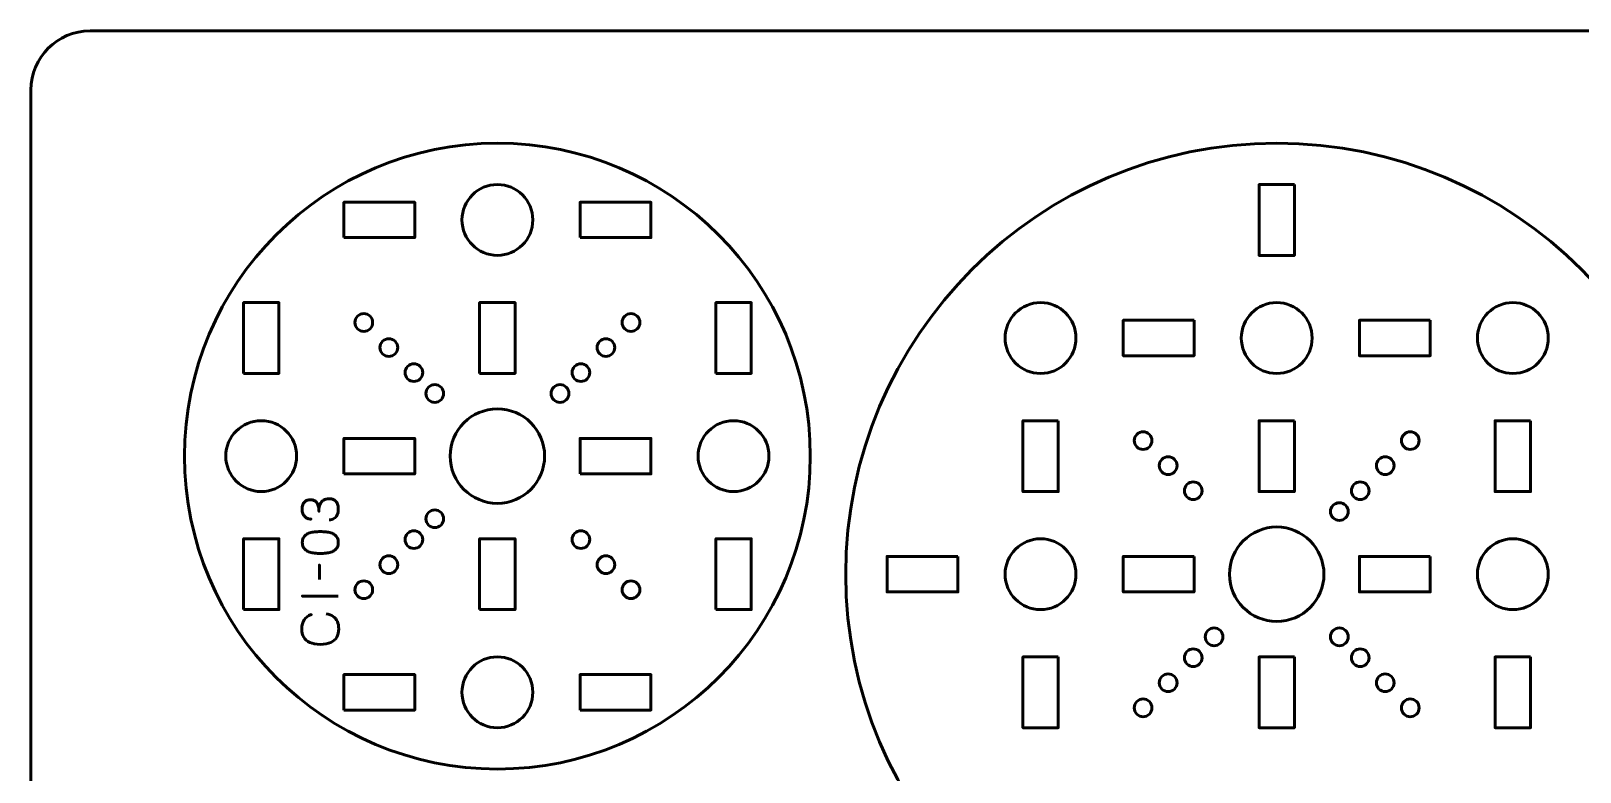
# Model space of a CAD drawing. Header units: centimetres. Extents: x -21 to 0, y -29.7 to 0.
# Drawn here: x -21 to -7.88, y -6.27 to 0 of the extents above; entities that cross this region are included whole.
import ezdxf

# ---------------------------------------------------------------- set-up
doc = ezdxf.new("R2010")
doc.units = ezdxf.units.CM
doc.header["$MEASUREMENT"] = 0
doc.layers.add('Layer 1', color=7, linetype='Continuous')

msp = doc.modelspace()

# ---------------------------------------------------------------- linework, layer by layer
at = {"layer": 'Layer 1', "color": 22, "lineweight": 53}
msp.add_open_spline([(-0.50009, -29.7), (-0.50009, -29.7), (-20.50005, -29.7), (-20.50005, -29.7), (-20.50005, -29.7), (-20.77702, -29.7), (-21.00001, -29.47691), (-21.00001, -29.19991), (-21.00001, -29.19991), (-21.00001, -29.19991), (-21.00001, -0.50006), (-21.00001, -0.50006), (-21.00001, -0.50006), (-21.00001, -0.22292), (-20.77702, 0.00004), (-20.50005, 0.00004), (-20.50005, 0.00004), (-20.50005, 0.00004), (-0.50009, 0.00004), (-0.50009, 0.00004), (-0.50009, 0.00004), (-0.22309, 0.00004), (0, -0.22292), (0, -0.50006), (0, -0.50006), (0, -0.50006), (0, -29.19991), (0, -29.19991), (0, -29.19991), (0, -29.47691), (-0.22309, -29.7), (-0.50009, -29.7)], degree=3, knots=[0, 0, 0, 0, 0.125, 0.125, 0.125, 0.125, 0.25, 0.25, 0.25, 0.25, 0.375, 0.375, 0.375, 0.375, 0.5, 0.5, 0.5, 0.5, 0.625, 0.625, 0.625, 0.625, 0.75, 0.75, 0.75, 0.75, 0.875, 0.875, 0.875, 0.875, 1, 1, 1, 1], dxfattribs=at)
at = {"layer": 'Layer 1', "color": 114, "lineweight": 53}
for points in [[(-19.69999, -3.59997), (-19.69999, -2.13668), (-18.5133, -0.94999), (-17.04997, -0.94999), (-17.04997, -0.94999), (-15.58669, -0.94999), (-14.39999, -2.13668), (-14.39999, -3.59997), (-14.39999, -3.59997), (-14.39999, -5.06329), (-15.58669, -6.24999), (-17.04997, -6.24999), (-17.04997, -6.24999), (-18.5133, -6.24999), (-19.69999, -5.06329), (-19.69999, -3.59997)], [(-6.79999, -4.60002), (-6.79999, -6.61549), (-8.43449, -8.24999), (-10.45001, -8.24999), (-10.45001, -8.24999), (-12.46548, -8.24999), (-14.09999, -6.61549), (-14.09999, -4.60002), (-14.09999, -4.60002), (-14.09999, -2.5845), (-12.46548, -0.94999), (-10.45001, -0.94999), (-10.45001, -0.94999), (-8.43449, -0.94999), (-6.79999, -2.5845), (-6.79999, -4.60002)]]:
    msp.add_open_spline(points, degree=3, knots=[0, 0, 0, 0, 0.25, 0.25, 0.25, 0.25, 0.5, 0.5, 0.5, 0.5, 0.75, 0.75, 0.75, 0.75, 1, 1, 1, 1], dxfattribs=at)
at = {"layer": 'Layer 1', "lineweight": 53}
for points in [[(-17.05005, -1.29999), (-16.8844, -1.29999), (-16.75006, -1.43423), (-16.75006, -1.6), (-16.75006, -1.6), (-16.75006, -1.76566), (-16.8844, -1.9), (-17.05005, -1.9), (-17.05005, -1.9), (-17.21568, -1.9), (-17.35006, -1.76566), (-17.35006, -1.6), (-17.35006, -1.6), (-17.35006, -1.43423), (-17.21568, -1.29999), (-17.05005, -1.29999)], [(-10.29985, -1.30004), (-10.29985, -1.30004), (-10.29985, -1.90004), (-10.29985, -1.90004), (-10.29985, -1.90004), (-10.29985, -1.90004), (-10.59985, -1.90004), (-10.59985, -1.90004), (-10.59985, -1.90004), (-10.59985, -1.90004), (-10.59985, -1.30004), (-10.59985, -1.30004), (-10.59985, -1.30004), (-10.59985, -1.30004), (-10.29985, -1.30004), (-10.29985, -1.30004)], [(-18.35008, -1.74993), (-18.35008, -1.74993), (-18.35008, -1.44992), (-18.35008, -1.44992), (-18.35008, -1.44992), (-18.35008, -1.44992), (-17.75007, -1.44992), (-17.75007, -1.44992), (-17.75007, -1.44992), (-17.75007, -1.44992), (-17.75007, -1.74993), (-17.75007, -1.74993), (-17.75007, -1.74993), (-17.75007, -1.74993), (-18.35008, -1.74993), (-18.35008, -1.74993)], [(-16.35001, -1.74993), (-16.35001, -1.74993), (-16.35001, -1.44992), (-16.35001, -1.44992), (-16.35001, -1.44992), (-16.35001, -1.44992), (-15.75001, -1.44992), (-15.75001, -1.44992), (-15.75001, -1.44992), (-15.75001, -1.44992), (-15.75001, -1.74993), (-15.75001, -1.74993), (-15.75001, -1.74993), (-15.75001, -1.74993), (-16.35001, -1.74993), (-16.35001, -1.74993)], [(-19.20006, -2.89991), (-19.20006, -2.89991), (-19.20006, -2.29991), (-19.20006, -2.29991), (-19.20006, -2.29991), (-19.20006, -2.29991), (-18.90006, -2.29991), (-18.90006, -2.29991), (-18.90006, -2.29991), (-18.90006, -2.29991), (-18.90006, -2.89991), (-18.90006, -2.89991), (-18.90006, -2.89991), (-18.90006, -2.89991), (-19.20006, -2.89991), (-19.20006, -2.89991)], [(-17.20013, -2.89991), (-17.20013, -2.89991), (-17.20013, -2.29991), (-17.20013, -2.29991), (-17.20013, -2.29991), (-17.20013, -2.29991), (-16.90013, -2.29991), (-16.90013, -2.29991), (-16.90013, -2.29991), (-16.90013, -2.29991), (-16.90013, -2.89991), (-16.90013, -2.89991), (-16.90013, -2.89991), (-16.90013, -2.89991), (-17.20013, -2.89991), (-17.20013, -2.89991)], [(-15.20003, -2.89991), (-15.20003, -2.89991), (-15.20003, -2.29991), (-15.20003, -2.29991), (-15.20003, -2.29991), (-15.20003, -2.29991), (-14.90002, -2.29991), (-14.90002, -2.29991), (-14.90002, -2.29991), (-14.90002, -2.29991), (-14.90002, -2.89991), (-14.90002, -2.89991), (-14.90002, -2.89991), (-14.90002, -2.89991), (-15.20003, -2.89991), (-15.20003, -2.89991)], [(-12.44988, -2.9001), (-12.61565, -2.9001), (-12.74989, -2.76572), (-12.74989, -2.60009), (-12.74989, -2.60009), (-12.74989, -2.43432), (-12.61565, -2.30009), (-12.44988, -2.30009), (-12.44988, -2.30009), (-12.28422, -2.30009), (-12.14988, -2.43432), (-12.14988, -2.60009), (-12.14988, -2.60009), (-12.14988, -2.76572), (-12.28422, -2.9001), (-12.44988, -2.9001)], [(-10.44993, -2.9001), (-10.61558, -2.9001), (-10.74992, -2.76572), (-10.74992, -2.60009), (-10.74992, -2.60009), (-10.74992, -2.43432), (-10.61558, -2.30009), (-10.44993, -2.30009), (-10.44993, -2.30009), (-10.2843, -2.30009), (-10.14992, -2.43432), (-10.14992, -2.60009), (-10.14992, -2.60009), (-10.14992, -2.76572), (-10.2843, -2.9001), (-10.44993, -2.9001)], [(-8.44999, -2.9001), (-8.61562, -2.9001), (-8.75, -2.76572), (-8.75, -2.60009), (-8.75, -2.60009), (-8.75, -2.43432), (-8.61562, -2.30009), (-8.44999, -2.30009), (-8.44999, -2.30009), (-8.28422, -2.30009), (-8.14999, -2.43432), (-8.14999, -2.60009), (-8.14999, -2.60009), (-8.14999, -2.76572), (-8.28422, -2.9001), (-8.44999, -2.9001)], [(-11.14997, -2.45002), (-11.14997, -2.45002), (-11.14997, -2.75002), (-11.14997, -2.75002), (-11.14997, -2.75002), (-11.14997, -2.75002), (-11.74997, -2.75002), (-11.74997, -2.75002), (-11.74997, -2.75002), (-11.74997, -2.75002), (-11.74997, -2.45002), (-11.74997, -2.45002), (-11.74997, -2.45002), (-11.74997, -2.45002), (-11.14997, -2.45002), (-11.14997, -2.45002)], [(-9.1499, -2.45002), (-9.1499, -2.45002), (-9.1499, -2.75002), (-9.1499, -2.75002), (-9.1499, -2.75002), (-9.1499, -2.75002), (-9.74991, -2.75002), (-9.74991, -2.75002), (-9.74991, -2.75002), (-9.74991, -2.75002), (-9.74991, -2.45002), (-9.74991, -2.45002), (-9.74991, -2.45002), (-9.74991, -2.45002), (-9.1499, -2.45002), (-9.1499, -2.45002)], [(-17.05005, -3.19995), (-16.82917, -3.19995), (-16.65005, -3.37907), (-16.65005, -3.59995), (-16.65005, -3.59995), (-16.65005, -3.82079), (-16.82917, -3.99997), (-17.05005, -3.99997), (-17.05005, -3.99997), (-17.27089, -3.99997), (-17.45007, -3.82079), (-17.45007, -3.59995), (-17.45007, -3.59995), (-17.45007, -3.37907), (-17.27089, -3.19995), (-17.05005, -3.19995)], [(-19.04999, -3.29996), (-18.88436, -3.29996), (-18.74998, -3.4343), (-18.74998, -3.59995), (-18.74998, -3.59995), (-18.74998, -3.76558), (-18.88436, -3.89996), (-19.04999, -3.89996), (-19.04999, -3.89996), (-19.21576, -3.89996), (-19.34999, -3.76558), (-19.34999, -3.59995), (-19.34999, -3.59995), (-19.34999, -3.4343), (-19.21576, -3.29996), (-19.04999, -3.29996)], [(-15.0501, -3.29996), (-14.88433, -3.29996), (-14.75009, -3.4343), (-14.75009, -3.59995), (-14.75009, -3.59995), (-14.75009, -3.76558), (-14.88433, -3.89996), (-15.0501, -3.89996), (-15.0501, -3.89996), (-15.21576, -3.89996), (-15.3501, -3.76558), (-15.3501, -3.59995), (-15.3501, -3.59995), (-15.3501, -3.4343), (-15.21576, -3.29996), (-15.0501, -3.29996)], [(-12.29995, -3.3), (-12.29995, -3.3), (-12.29995, -3.90001), (-12.29995, -3.90001), (-12.29995, -3.90001), (-12.29995, -3.90001), (-12.59996, -3.90001), (-12.59996, -3.90001), (-12.59996, -3.90001), (-12.59996, -3.90001), (-12.59996, -3.3), (-12.59996, -3.3), (-12.59996, -3.3), (-12.59996, -3.3), (-12.29995, -3.3), (-12.29995, -3.3)], [(-10.29985, -3.3), (-10.29985, -3.3), (-10.29985, -3.90001), (-10.29985, -3.90001), (-10.29985, -3.90001), (-10.29985, -3.90001), (-10.59985, -3.90001), (-10.59985, -3.90001), (-10.59985, -3.90001), (-10.59985, -3.90001), (-10.59985, -3.3), (-10.59985, -3.3), (-10.59985, -3.3), (-10.59985, -3.3), (-10.29985, -3.3), (-10.29985, -3.3)], [(-8.29992, -3.3), (-8.29992, -3.3), (-8.29992, -3.90001), (-8.29992, -3.90001), (-8.29992, -3.90001), (-8.29992, -3.90001), (-8.59992, -3.90001), (-8.59992, -3.90001), (-8.59992, -3.90001), (-8.59992, -3.90001), (-8.59992, -3.3), (-8.59992, -3.3), (-8.59992, -3.3), (-8.59992, -3.3), (-8.29992, -3.3), (-8.29992, -3.3)], [(-18.35008, -3.75003), (-18.35008, -3.75003), (-18.35008, -3.45003), (-18.35008, -3.45003), (-18.35008, -3.45003), (-18.35008, -3.45003), (-17.75007, -3.45003), (-17.75007, -3.45003), (-17.75007, -3.45003), (-17.75007, -3.45003), (-17.75007, -3.75003), (-17.75007, -3.75003), (-17.75007, -3.75003), (-17.75007, -3.75003), (-18.35008, -3.75003), (-18.35008, -3.75003)], [(-16.35001, -3.75003), (-16.35001, -3.75003), (-16.35001, -3.45003), (-16.35001, -3.45003), (-16.35001, -3.45003), (-16.35001, -3.45003), (-15.75001, -3.45003), (-15.75001, -3.45003), (-15.75001, -3.45003), (-15.75001, -3.45003), (-15.75001, -3.75003), (-15.75001, -3.75003), (-15.75001, -3.75003), (-15.75001, -3.75003), (-16.35001, -3.75003), (-16.35001, -3.75003)], [(-19.20006, -4.89998), (-19.20006, -4.89998), (-19.20006, -4.29997), (-19.20006, -4.29997), (-19.20006, -4.29997), (-19.20006, -4.29997), (-18.90006, -4.29997), (-18.90006, -4.29997), (-18.90006, -4.29997), (-18.90006, -4.29997), (-18.90006, -4.89998), (-18.90006, -4.89998), (-18.90006, -4.89998), (-18.90006, -4.89998), (-19.20006, -4.89998), (-19.20006, -4.89998)], [(-17.20013, -4.89998), (-17.20013, -4.89998), (-17.20013, -4.29997), (-17.20013, -4.29997), (-17.20013, -4.29997), (-17.20013, -4.29997), (-16.90013, -4.29997), (-16.90013, -4.29997), (-16.90013, -4.29997), (-16.90013, -4.29997), (-16.90013, -4.89998), (-16.90013, -4.89998), (-16.90013, -4.89998), (-16.90013, -4.89998), (-17.20013, -4.89998), (-17.20013, -4.89998)], [(-15.20003, -4.89998), (-15.20003, -4.89998), (-15.20003, -4.29997), (-15.20003, -4.29997), (-15.20003, -4.29997), (-15.20003, -4.29997), (-14.90002, -4.29997), (-14.90002, -4.29997), (-14.90002, -4.29997), (-14.90002, -4.29997), (-14.90002, -4.89998), (-14.90002, -4.89998), (-14.90002, -4.89998), (-14.90002, -4.89998), (-15.20003, -4.89998), (-15.20003, -4.89998)], [(-12.44988, -4.90002), (-12.61565, -4.90002), (-12.74989, -4.76568), (-12.74989, -4.60003), (-12.74989, -4.60003), (-12.74989, -4.4344), (-12.61565, -4.30002), (-12.44988, -4.30002), (-12.44988, -4.30002), (-12.28422, -4.30002), (-12.14988, -4.4344), (-12.14988, -4.60003), (-12.14988, -4.60003), (-12.14988, -4.76568), (-12.28422, -4.90002), (-12.44988, -4.90002)], [(-10.44993, -5.00003), (-10.67081, -5.00003), (-10.84993, -4.82091), (-10.84993, -4.60003), (-10.84993, -4.60003), (-10.84993, -4.37919), (-10.67081, -4.20001), (-10.44993, -4.20001), (-10.44993, -4.20001), (-10.22909, -4.20001), (-10.04991, -4.37919), (-10.04991, -4.60003), (-10.04991, -4.60003), (-10.04991, -4.82091), (-10.22909, -5.00003), (-10.44993, -5.00003)], [(-8.44999, -4.90002), (-8.61562, -4.90002), (-8.75, -4.76568), (-8.75, -4.60003), (-8.75, -4.60003), (-8.75, -4.4344), (-8.61562, -4.30002), (-8.44999, -4.30002), (-8.44999, -4.30002), (-8.28422, -4.30002), (-8.14999, -4.4344), (-8.14999, -4.60003), (-8.14999, -4.60003), (-8.14999, -4.76568), (-8.28422, -4.90002), (-8.44999, -4.90002)], [(-13.14994, -4.44995), (-13.14994, -4.44995), (-13.14994, -4.74995), (-13.14994, -4.74995), (-13.14994, -4.74995), (-13.14994, -4.74995), (-13.74994, -4.74995), (-13.74994, -4.74995), (-13.74994, -4.74995), (-13.74994, -4.74995), (-13.74994, -4.44995), (-13.74994, -4.44995), (-13.74994, -4.44995), (-13.74994, -4.44995), (-13.14994, -4.44995), (-13.14994, -4.44995)], [(-11.14997, -4.44995), (-11.14997, -4.44995), (-11.14997, -4.74995), (-11.14997, -4.74995), (-11.14997, -4.74995), (-11.14997, -4.74995), (-11.74997, -4.74995), (-11.74997, -4.74995), (-11.74997, -4.74995), (-11.74997, -4.74995), (-11.74997, -4.44995), (-11.74997, -4.44995), (-11.74997, -4.44995), (-11.74997, -4.44995), (-11.14997, -4.44995), (-11.14997, -4.44995)], [(-9.1499, -4.44995), (-9.1499, -4.44995), (-9.1499, -4.74995), (-9.1499, -4.74995), (-9.1499, -4.74995), (-9.1499, -4.74995), (-9.74991, -4.74995), (-9.74991, -4.74995), (-9.74991, -4.74995), (-9.74991, -4.74995), (-9.74991, -4.44995), (-9.74991, -4.44995), (-9.74991, -4.44995), (-9.74991, -4.44995), (-9.1499, -4.44995), (-9.1499, -4.44995)], [(-17.05005, -5.29988), (-16.8844, -5.29988), (-16.75006, -5.43426), (-16.75006, -5.59989), (-16.75006, -5.59989), (-16.75006, -5.76566), (-16.8844, -5.89989), (-17.05005, -5.89989), (-17.05005, -5.89989), (-17.21568, -5.89989), (-17.35006, -5.76566), (-17.35006, -5.59989), (-17.35006, -5.59989), (-17.35006, -5.43426), (-17.21568, -5.29988), (-17.05005, -5.29988)], [(-12.29995, -5.30007), (-12.29995, -5.30007), (-12.29995, -5.90007), (-12.29995, -5.90007), (-12.29995, -5.90007), (-12.29995, -5.90007), (-12.59996, -5.90007), (-12.59996, -5.90007), (-12.59996, -5.90007), (-12.59996, -5.90007), (-12.59996, -5.30007), (-12.59996, -5.30007), (-12.59996, -5.30007), (-12.59996, -5.30007), (-12.29995, -5.30007), (-12.29995, -5.30007)], [(-10.29985, -5.30007), (-10.29985, -5.30007), (-10.29985, -5.90007), (-10.29985, -5.90007), (-10.29985, -5.90007), (-10.29985, -5.90007), (-10.59985, -5.90007), (-10.59985, -5.90007), (-10.59985, -5.90007), (-10.59985, -5.90007), (-10.59985, -5.30007), (-10.59985, -5.30007), (-10.59985, -5.30007), (-10.59985, -5.30007), (-10.29985, -5.30007), (-10.29985, -5.30007)], [(-8.29992, -5.30007), (-8.29992, -5.30007), (-8.29992, -5.90007), (-8.29992, -5.90007), (-8.29992, -5.90007), (-8.29992, -5.90007), (-8.59992, -5.90007), (-8.59992, -5.90007), (-8.59992, -5.90007), (-8.59992, -5.90007), (-8.59992, -5.30007), (-8.59992, -5.30007), (-8.59992, -5.30007), (-8.59992, -5.30007), (-8.29992, -5.30007), (-8.29992, -5.30007)], [(-18.35008, -5.74996), (-18.35008, -5.74996), (-18.35008, -5.44996), (-18.35008, -5.44996), (-18.35008, -5.44996), (-18.35008, -5.44996), (-17.75007, -5.44996), (-17.75007, -5.44996), (-17.75007, -5.44996), (-17.75007, -5.44996), (-17.75007, -5.74996), (-17.75007, -5.74996), (-17.75007, -5.74996), (-17.75007, -5.74996), (-18.35008, -5.74996), (-18.35008, -5.74996)], [(-16.35001, -5.74996), (-16.35001, -5.74996), (-16.35001, -5.44996), (-16.35001, -5.44996), (-16.35001, -5.44996), (-16.35001, -5.44996), (-15.75001, -5.44996), (-15.75001, -5.44996), (-15.75001, -5.44996), (-15.75001, -5.44996), (-15.75001, -5.74996), (-15.75001, -5.74996), (-15.75001, -5.74996), (-15.75001, -5.74996), (-16.35001, -5.74996), (-16.35001, -5.74996)]]:
    msp.add_open_spline(points, degree=3, knots=[0, 0, 0, 0, 0.25, 0.25, 0.25, 0.25, 0.5, 0.5, 0.5, 0.5, 0.75, 0.75, 0.75, 0.75, 1, 1, 1, 1], dxfattribs=at)
at = {"layer": 'Layer 1', "color": 250, "lineweight": 53}
for points in [[(-18.12835, -2.41556), (-18.09907, -2.44484), (-18.09907, -2.49234), (-18.12835, -2.52162), (-18.12835, -2.52162), (-18.15763, -2.5509), (-18.20514, -2.5509), (-18.23442, -2.52162), (-18.23442, -2.52162), (-18.2637, -2.49234), (-18.2637, -2.44484), (-18.23442, -2.41556), (-18.23442, -2.41556), (-18.20514, -2.38628), (-18.15763, -2.38628), (-18.12835, -2.41556)], [(-15.86561, -2.52162), (-15.89489, -2.5509), (-15.9424, -2.5509), (-15.97168, -2.52162), (-15.97168, -2.52162), (-16.00096, -2.49234), (-16.00096, -2.44484), (-15.97168, -2.41556), (-15.97168, -2.41556), (-15.9424, -2.38628), (-15.89489, -2.38628), (-15.86561, -2.41556), (-15.86561, -2.41556), (-15.83633, -2.44484), (-15.83633, -2.49234), (-15.86561, -2.52162)], [(-17.91622, -2.62769), (-17.88694, -2.65697), (-17.88694, -2.70447), (-17.91622, -2.73375), (-17.91622, -2.73375), (-17.9455, -2.76303), (-17.99301, -2.76303), (-18.02229, -2.73375), (-18.02229, -2.73375), (-18.05157, -2.70447), (-18.05157, -2.65697), (-18.02229, -2.62769), (-18.02229, -2.62769), (-17.99301, -2.59841), (-17.9455, -2.59841), (-17.91622, -2.62769)], [(-16.07774, -2.73375), (-16.10702, -2.76303), (-16.15453, -2.76303), (-16.18381, -2.73375), (-16.18381, -2.73375), (-16.21309, -2.70447), (-16.21309, -2.65697), (-16.18381, -2.62769), (-16.18381, -2.62769), (-16.15453, -2.59841), (-16.10702, -2.59841), (-16.07774, -2.62769), (-16.07774, -2.62769), (-16.04846, -2.65697), (-16.04846, -2.70447), (-16.07774, -2.73375)], [(-17.70409, -2.83982), (-17.67481, -2.8691), (-17.67481, -2.91661), (-17.70409, -2.94589), (-17.70409, -2.94589), (-17.73337, -2.97517), (-17.78087, -2.97517), (-17.81015, -2.94589), (-17.81015, -2.94589), (-17.83943, -2.91661), (-17.83943, -2.8691), (-17.81015, -2.83982), (-17.81015, -2.83982), (-17.78087, -2.81054), (-17.73337, -2.81054), (-17.70409, -2.83982)], [(-17.70409, -2.83982), (-17.67481, -2.8691), (-17.67481, -2.91661), (-17.70409, -2.94589), (-17.70409, -2.94589), (-17.73337, -2.97517), (-17.78087, -2.97517), (-17.81015, -2.94589), (-17.81015, -2.94589), (-17.83943, -2.91661), (-17.83943, -2.8691), (-17.81015, -2.83982), (-17.81015, -2.83982), (-17.78087, -2.81054), (-17.73337, -2.81054), (-17.70409, -2.83982)], [(-16.28987, -2.94589), (-16.31915, -2.97517), (-16.36666, -2.97517), (-16.39594, -2.94589), (-16.39594, -2.94589), (-16.42522, -2.91661), (-16.42522, -2.8691), (-16.39594, -2.83982), (-16.39594, -2.83982), (-16.36666, -2.81054), (-16.31915, -2.81054), (-16.28987, -2.83982), (-16.28987, -2.83982), (-16.26059, -2.8691), (-16.26059, -2.91661), (-16.28987, -2.94589)], [(-16.28987, -2.94589), (-16.31915, -2.97517), (-16.36666, -2.97517), (-16.39594, -2.94589), (-16.39594, -2.94589), (-16.42522, -2.91661), (-16.42522, -2.8691), (-16.39594, -2.83982), (-16.39594, -2.83982), (-16.36666, -2.81054), (-16.31915, -2.81054), (-16.28987, -2.83982), (-16.28987, -2.83982), (-16.26059, -2.8691), (-16.26059, -2.91661), (-16.28987, -2.94589)], [(-17.52731, -3.0166), (-17.49803, -3.04588), (-17.49803, -3.09338), (-17.52731, -3.12266), (-17.52731, -3.12266), (-17.55659, -3.15194), (-17.6041, -3.15194), (-17.63338, -3.12266), (-17.63338, -3.12266), (-17.66266, -3.09338), (-17.66266, -3.04588), (-17.63338, -3.0166), (-17.63338, -3.0166), (-17.6041, -2.98732), (-17.55659, -2.98732), (-17.52731, -3.0166)], [(-16.46665, -3.12266), (-16.49593, -3.15194), (-16.54344, -3.15194), (-16.57272, -3.12266), (-16.57272, -3.12266), (-16.602, -3.09338), (-16.602, -3.04588), (-16.57272, -3.0166), (-16.57272, -3.0166), (-16.54344, -2.98732), (-16.49593, -2.98732), (-16.46665, -3.0166), (-16.46665, -3.0166), (-16.43737, -3.04588), (-16.43737, -3.09338), (-16.46665, -3.12266)], [(-11.5283, -3.41562), (-11.49902, -3.4449), (-11.49902, -3.4924), (-11.5283, -3.52168), (-11.5283, -3.52168), (-11.55758, -3.55096), (-11.60509, -3.55096), (-11.63437, -3.52168), (-11.63437, -3.52168), (-11.66365, -3.4924), (-11.66365, -3.4449), (-11.63437, -3.41562), (-11.63437, -3.41562), (-11.60509, -3.38634), (-11.55758, -3.38634), (-11.5283, -3.41562)], [(-9.26556, -3.52168), (-9.29484, -3.55096), (-9.34235, -3.55096), (-9.37163, -3.52168), (-9.37163, -3.52168), (-9.40091, -3.4924), (-9.40091, -3.4449), (-9.37163, -3.41562), (-9.37163, -3.41562), (-9.34235, -3.38634), (-9.29484, -3.38634), (-9.26556, -3.41562), (-9.26556, -3.41562), (-9.23628, -3.4449), (-9.23628, -3.4924), (-9.26556, -3.52168)], [(-11.31617, -3.62775), (-11.28689, -3.65703), (-11.28689, -3.70453), (-11.31617, -3.73381), (-11.31617, -3.73381), (-11.34545, -3.76309), (-11.39296, -3.76309), (-11.42224, -3.73381), (-11.42224, -3.73381), (-11.45152, -3.70453), (-11.45152, -3.65703), (-11.42224, -3.62775), (-11.42224, -3.62775), (-11.39296, -3.59847), (-11.34545, -3.59847), (-11.31617, -3.62775)], [(-9.47769, -3.73381), (-9.50697, -3.76309), (-9.55448, -3.76309), (-9.58376, -3.73381), (-9.58376, -3.73381), (-9.61304, -3.70453), (-9.61304, -3.65703), (-9.58376, -3.62775), (-9.58376, -3.62775), (-9.55448, -3.59847), (-9.50697, -3.59847), (-9.47769, -3.62775), (-9.47769, -3.62775), (-9.44841, -3.65703), (-9.44841, -3.70453), (-9.47769, -3.73381)], [(-11.10404, -3.83988), (-11.07476, -3.86916), (-11.07476, -3.91667), (-11.10404, -3.94595), (-11.10404, -3.94595), (-11.13332, -3.97523), (-11.18083, -3.97523), (-11.21011, -3.94595), (-11.21011, -3.94595), (-11.23939, -3.91667), (-11.23939, -3.86916), (-11.21011, -3.83988), (-11.21011, -3.83988), (-11.18083, -3.8106), (-11.13332, -3.8106), (-11.10404, -3.83988)], [(-11.10404, -3.83988), (-11.07476, -3.86916), (-11.07476, -3.91667), (-11.10404, -3.94595), (-11.10404, -3.94595), (-11.13332, -3.97523), (-11.18083, -3.97523), (-11.21011, -3.94595), (-11.21011, -3.94595), (-11.23939, -3.91667), (-11.23939, -3.86916), (-11.21011, -3.83988), (-11.21011, -3.83988), (-11.18083, -3.8106), (-11.13332, -3.8106), (-11.10404, -3.83988)], [(-9.68983, -3.94595), (-9.71911, -3.97523), (-9.76661, -3.97523), (-9.79589, -3.94595), (-9.79589, -3.94595), (-9.82517, -3.91667), (-9.82517, -3.86916), (-9.79589, -3.83988), (-9.79589, -3.83988), (-9.76661, -3.8106), (-9.71911, -3.8106), (-9.68983, -3.83988), (-9.68983, -3.83988), (-9.66055, -3.86916), (-9.66055, -3.91667), (-9.68983, -3.94595)], [(-9.68983, -3.94595), (-9.71911, -3.97523), (-9.76661, -3.97523), (-9.79589, -3.94595), (-9.79589, -3.94595), (-9.82517, -3.91667), (-9.82517, -3.86916), (-9.79589, -3.83988), (-9.79589, -3.83988), (-9.76661, -3.8106), (-9.71911, -3.8106), (-9.68983, -3.83988), (-9.68983, -3.83988), (-9.66055, -3.86916), (-9.66055, -3.91667), (-9.68983, -3.94595)], [(-17.63338, -4.07726), (-17.6041, -4.04798), (-17.55659, -4.04798), (-17.52731, -4.07726), (-17.52731, -4.07726), (-17.49803, -4.10654), (-17.49803, -4.15404), (-17.52731, -4.18332), (-17.52731, -4.18332), (-17.55659, -4.2126), (-17.6041, -4.2126), (-17.63338, -4.18332), (-17.63338, -4.18332), (-17.66266, -4.15404), (-17.66266, -4.10654), (-17.63338, -4.07726)], [(-9.8666, -4.12272), (-9.89588, -4.152), (-9.94339, -4.152), (-9.97267, -4.12272), (-9.97267, -4.12272), (-10.00195, -4.09344), (-10.00195, -4.04594), (-9.97267, -4.01666), (-9.97267, -4.01666), (-9.94339, -3.98738), (-9.89588, -3.98738), (-9.8666, -4.01666), (-9.8666, -4.01666), (-9.83732, -4.04594), (-9.83732, -4.09344), (-9.8666, -4.12272)], [(-17.81015, -4.25403), (-17.78087, -4.22475), (-17.73337, -4.22475), (-17.70409, -4.25403), (-17.70409, -4.25403), (-17.67481, -4.28331), (-17.67481, -4.33082), (-17.70409, -4.3601), (-17.70409, -4.3601), (-17.73337, -4.38938), (-17.78087, -4.38938), (-17.81015, -4.3601), (-17.81015, -4.3601), (-17.83943, -4.33082), (-17.83943, -4.28331), (-17.81015, -4.25403)], [(-17.81015, -4.25403), (-17.78087, -4.22475), (-17.73337, -4.22475), (-17.70409, -4.25403), (-17.70409, -4.25403), (-17.67481, -4.28331), (-17.67481, -4.33082), (-17.70409, -4.3601), (-17.70409, -4.3601), (-17.73337, -4.38938), (-17.78087, -4.38938), (-17.81015, -4.3601), (-17.81015, -4.3601), (-17.83943, -4.33082), (-17.83943, -4.28331), (-17.81015, -4.25403)], [(-16.39594, -4.3601), (-16.42522, -4.33082), (-16.42522, -4.28331), (-16.39594, -4.25403), (-16.39594, -4.25403), (-16.36666, -4.22475), (-16.31915, -4.22475), (-16.28987, -4.25403), (-16.28987, -4.25403), (-16.26059, -4.28331), (-16.26059, -4.33082), (-16.28987, -4.3601), (-16.28987, -4.3601), (-16.31915, -4.38938), (-16.36666, -4.38938), (-16.39594, -4.3601)], [(-16.39594, -4.3601), (-16.42522, -4.33082), (-16.42522, -4.28331), (-16.39594, -4.25403), (-16.39594, -4.25403), (-16.36666, -4.22475), (-16.31915, -4.22475), (-16.28987, -4.25403), (-16.28987, -4.25403), (-16.26059, -4.28331), (-16.26059, -4.33082), (-16.28987, -4.3601), (-16.28987, -4.3601), (-16.31915, -4.38938), (-16.36666, -4.38938), (-16.39594, -4.3601)], [(-18.02229, -4.46617), (-17.99301, -4.43689), (-17.9455, -4.43689), (-17.91622, -4.46617), (-17.91622, -4.46617), (-17.88694, -4.49545), (-17.88694, -4.54295), (-17.91622, -4.57223), (-17.91622, -4.57223), (-17.9455, -4.60151), (-17.99301, -4.60151), (-18.02229, -4.57223), (-18.02229, -4.57223), (-18.05157, -4.54295), (-18.05157, -4.49545), (-18.02229, -4.46617)], [(-16.18381, -4.57223), (-16.21309, -4.54295), (-16.21309, -4.49545), (-16.18381, -4.46617), (-16.18381, -4.46617), (-16.15453, -4.43689), (-16.10702, -4.43689), (-16.07774, -4.46617), (-16.07774, -4.46617), (-16.04846, -4.49545), (-16.04846, -4.54295), (-16.07774, -4.57223), (-16.07774, -4.57223), (-16.10702, -4.60151), (-16.15453, -4.60151), (-16.18381, -4.57223)], [(-18.23442, -4.6783), (-18.20514, -4.64902), (-18.15763, -4.64902), (-18.12835, -4.6783), (-18.12835, -4.6783), (-18.09907, -4.70758), (-18.09907, -4.75508), (-18.12835, -4.78436), (-18.12835, -4.78436), (-18.15763, -4.81364), (-18.20514, -4.81364), (-18.23442, -4.78436), (-18.23442, -4.78436), (-18.2637, -4.75508), (-18.2637, -4.70758), (-18.23442, -4.6783)], [(-15.97168, -4.78436), (-16.00096, -4.75508), (-16.00096, -4.70758), (-15.97168, -4.6783), (-15.97168, -4.6783), (-15.9424, -4.64902), (-15.89489, -4.64902), (-15.86561, -4.6783), (-15.86561, -4.6783), (-15.83633, -4.70758), (-15.83633, -4.75508), (-15.86561, -4.78436), (-15.86561, -4.78436), (-15.89489, -4.81364), (-15.9424, -4.81364), (-15.97168, -4.78436)], [(-11.03333, -5.07732), (-11.00405, -5.04804), (-10.95654, -5.04804), (-10.92726, -5.07732), (-10.92726, -5.07732), (-10.89798, -5.1066), (-10.89798, -5.1541), (-10.92726, -5.18338), (-10.92726, -5.18338), (-10.95654, -5.21266), (-11.00405, -5.21266), (-11.03333, -5.18338), (-11.03333, -5.18338), (-11.06261, -5.1541), (-11.06261, -5.1066), (-11.03333, -5.07732)], [(-9.97267, -5.18338), (-10.00195, -5.1541), (-10.00195, -5.1066), (-9.97267, -5.07732), (-9.97267, -5.07732), (-9.94339, -5.04804), (-9.89588, -5.04804), (-9.8666, -5.07732), (-9.8666, -5.07732), (-9.83732, -5.1066), (-9.83732, -5.1541), (-9.8666, -5.18338), (-9.8666, -5.18338), (-9.89588, -5.21266), (-9.94339, -5.21266), (-9.97267, -5.18338)], [(-11.21011, -5.25409), (-11.18083, -5.22481), (-11.13332, -5.22481), (-11.10404, -5.25409), (-11.10404, -5.25409), (-11.07476, -5.28337), (-11.07476, -5.33088), (-11.10404, -5.36016), (-11.10404, -5.36016), (-11.13332, -5.38944), (-11.18083, -5.38944), (-11.21011, -5.36016), (-11.21011, -5.36016), (-11.23939, -5.33088), (-11.23939, -5.28337), (-11.21011, -5.25409)], [(-11.21011, -5.25409), (-11.18083, -5.22481), (-11.13332, -5.22481), (-11.10404, -5.25409), (-11.10404, -5.25409), (-11.07476, -5.28337), (-11.07476, -5.33088), (-11.10404, -5.36016), (-11.10404, -5.36016), (-11.13332, -5.38944), (-11.18083, -5.38944), (-11.21011, -5.36016), (-11.21011, -5.36016), (-11.23939, -5.33088), (-11.23939, -5.28337), (-11.21011, -5.25409)], [(-9.79589, -5.36016), (-9.82517, -5.33088), (-9.82517, -5.28337), (-9.79589, -5.25409), (-9.79589, -5.25409), (-9.76661, -5.22481), (-9.71911, -5.22481), (-9.68983, -5.25409), (-9.68983, -5.25409), (-9.66055, -5.28337), (-9.66055, -5.33088), (-9.68983, -5.36016), (-9.68983, -5.36016), (-9.71911, -5.38944), (-9.76661, -5.38944), (-9.79589, -5.36016)], [(-9.79589, -5.36016), (-9.82517, -5.33088), (-9.82517, -5.28337), (-9.79589, -5.25409), (-9.79589, -5.25409), (-9.76661, -5.22481), (-9.71911, -5.22481), (-9.68983, -5.25409), (-9.68983, -5.25409), (-9.66055, -5.28337), (-9.66055, -5.33088), (-9.68983, -5.36016), (-9.68983, -5.36016), (-9.71911, -5.38944), (-9.76661, -5.38944), (-9.79589, -5.36016)], [(-11.42224, -5.46623), (-11.39296, -5.43695), (-11.34545, -5.43695), (-11.31617, -5.46623), (-11.31617, -5.46623), (-11.28689, -5.49551), (-11.28689, -5.54301), (-11.31617, -5.57229), (-11.31617, -5.57229), (-11.34545, -5.60157), (-11.39296, -5.60157), (-11.42224, -5.57229), (-11.42224, -5.57229), (-11.45152, -5.54301), (-11.45152, -5.49551), (-11.42224, -5.46623)], [(-9.58376, -5.57229), (-9.61304, -5.54301), (-9.61304, -5.49551), (-9.58376, -5.46623), (-9.58376, -5.46623), (-9.55448, -5.43695), (-9.50697, -5.43695), (-9.47769, -5.46623), (-9.47769, -5.46623), (-9.44841, -5.49551), (-9.44841, -5.54301), (-9.47769, -5.57229), (-9.47769, -5.57229), (-9.50697, -5.60157), (-9.55448, -5.60157), (-9.58376, -5.57229)], [(-11.63437, -5.67836), (-11.60509, -5.64908), (-11.55758, -5.64908), (-11.5283, -5.67836), (-11.5283, -5.67836), (-11.49902, -5.70764), (-11.49902, -5.75514), (-11.5283, -5.78442), (-11.5283, -5.78442), (-11.55758, -5.8137), (-11.60509, -5.8137), (-11.63437, -5.78442), (-11.63437, -5.78442), (-11.66365, -5.75514), (-11.66365, -5.70764), (-11.63437, -5.67836)], [(-9.37163, -5.78442), (-9.40091, -5.75514), (-9.40091, -5.70764), (-9.37163, -5.67836), (-9.37163, -5.67836), (-9.34235, -5.64908), (-9.29484, -5.64908), (-9.26556, -5.67836), (-9.26556, -5.67836), (-9.23628, -5.70764), (-9.23628, -5.75514), (-9.26556, -5.78442), (-9.26556, -5.78442), (-9.29484, -5.8137), (-9.34235, -5.8137), (-9.37163, -5.78442)]]:
    msp.add_open_spline(points, degree=3, knots=[0, 0, 0, 0, 0.25, 0.25, 0.25, 0.25, 0.5, 0.5, 0.5, 0.5, 0.75, 0.75, 0.75, 0.75, 1, 1, 1, 1], dxfattribs=at)
at = {"layer": 'Layer 1', "color": 30, "lineweight": 53}
for points, knots in [([(-18.47383, -4.13898), (-18.45859, -4.13891), (-18.44533, -4.13538), (-18.43383, -4.1284), (-18.43383, -4.1284), (-18.4224, -4.12141), (-18.41344, -4.11146), (-18.40702, -4.09848), (-18.40702, -4.09848), (-18.4006, -4.0855), (-18.39735, -4.06991), (-18.39721, -4.05177), (-18.39721, -4.05177), (-18.39721, -4.03816), (-18.39862, -4.02581), (-18.40158, -4.01459), (-18.40158, -4.01459), (-18.40455, -4.00344), (-18.40913, -3.99385), (-18.41541, -3.98573), (-18.41541, -3.98573), (-18.42169, -3.97762), (-18.42981, -3.97141), (-18.43968, -3.96697), (-18.43968, -3.96697), (-18.44963, -3.96259), (-18.46156, -3.96041), (-18.47553, -3.96034), (-18.47553, -3.96034), (-18.49415, -3.96026), (-18.50989, -3.96407), (-18.52266, -3.97162), (-18.52266, -3.97162), (-18.53543, -3.97917), (-18.54502, -3.99089), (-18.55158, -4.00662), (-18.55158, -4.00662), (-18.55815, -4.02235), (-18.56146, -4.04253), (-18.56146, -4.06701), (-18.56146, -4.06701), (-18.56139, -4.04874), (-18.56308, -4.03343), (-18.56654, -4.02094), (-18.56654, -4.02094), (-18.57, -4.00852), (-18.57487, -3.99858), (-18.58122, -3.9911), (-18.58122, -3.9911), (-18.5875, -3.98362), (-18.59498, -3.97819), (-18.60358, -3.97494), (-18.60358, -3.97494), (-18.61212, -3.97162), (-18.6215, -3.97), (-18.63173, -3.97007), (-18.63173, -3.97007), (-18.64197, -3.97), (-18.65142, -3.97141), (-18.66017, -3.97423), (-18.66017, -3.97423), (-18.66892, -3.97699), (-18.67661, -3.9815), (-18.68317, -3.98764), (-18.68317, -3.98764), (-18.68973, -3.99378), (-18.69488, -4.00189), (-18.69855, -4.01184), (-18.69855, -4.01184), (-18.70222, -4.02186), (-18.70405, -4.03407), (-18.70412, -4.04839), (-18.70412, -4.04839), (-18.70405, -4.06264), (-18.70194, -4.07513), (-18.69784, -4.08571), (-18.69784, -4.08571), (-18.69375, -4.09637), (-18.68818, -4.10511), (-18.68105, -4.11217), (-18.68105, -4.11217), (-18.67393, -4.11915), (-18.66581, -4.12438), (-18.65664, -4.12783), (-18.65664, -4.12783), (-18.64747, -4.13136), (-18.63773, -4.13305), (-18.6275, -4.13305), (-18.6275, -4.13305), (-18.63773, -4.13305), (-18.64747, -4.13136), (-18.65664, -4.12783), (-18.65664, -4.12783), (-18.66581, -4.12438), (-18.67393, -4.11915), (-18.68105, -4.11217), (-18.68105, -4.11217), (-18.68818, -4.10511), (-18.69375, -4.09637), (-18.69784, -4.08571), (-18.69784, -4.08571), (-18.70194, -4.07513), (-18.70405, -4.06264), (-18.70412, -4.04839), (-18.70412, -4.04839), (-18.70405, -4.03407), (-18.70222, -4.02186), (-18.69855, -4.01184), (-18.69855, -4.01184), (-18.69488, -4.00189), (-18.68973, -3.99378), (-18.68317, -3.98764), (-18.68317, -3.98764), (-18.67661, -3.9815), (-18.66892, -3.97699), (-18.66017, -3.97423), (-18.66017, -3.97423), (-18.65142, -3.97141), (-18.64197, -3.97), (-18.63173, -3.97007), (-18.63173, -3.97007), (-18.6215, -3.97), (-18.61212, -3.97162), (-18.60358, -3.97494), (-18.60358, -3.97494), (-18.59498, -3.97819), (-18.5875, -3.98362), (-18.58122, -3.9911), (-18.58122, -3.9911), (-18.57487, -3.99858), (-18.57, -4.00852), (-18.56654, -4.02094), (-18.56654, -4.02094), (-18.56308, -4.03343), (-18.56139, -4.04874), (-18.56146, -4.06701), (-18.56146, -4.06701), (-18.56146, -4.04253), (-18.55815, -4.02235), (-18.55158, -4.00662), (-18.55158, -4.00662), (-18.54502, -3.99089), (-18.53543, -3.97917), (-18.52266, -3.97162), (-18.52266, -3.97162), (-18.50989, -3.96407), (-18.49415, -3.96026), (-18.47553, -3.96034), (-18.47553, -3.96034), (-18.46156, -3.96041), (-18.44963, -3.96259), (-18.43968, -3.96697), (-18.43968, -3.96697), (-18.42981, -3.97141), (-18.42169, -3.97762), (-18.41541, -3.98573), (-18.41541, -3.98573), (-18.40913, -3.99385), (-18.40455, -4.00344), (-18.40158, -4.01459), (-18.40158, -4.01459), (-18.39862, -4.02581), (-18.39721, -4.03816), (-18.39721, -4.05177), (-18.39721, -4.05177), (-18.39735, -4.06991), (-18.4006, -4.0855), (-18.40702, -4.09848), (-18.40702, -4.09848), (-18.41344, -4.11146), (-18.4224, -4.12141), (-18.43383, -4.1284), (-18.43383, -4.1284), (-18.44533, -4.13538), (-18.45859, -4.13891), (-18.47383, -4.13898)], [0, 0, 0, 0, 0.02272727, 0.02272727, 0.02272727, 0.02272727, 0.04545455, 0.04545455, 0.04545455, 0.04545455, 0.06818182, 0.06818182, 0.06818182, 0.06818182, 0.09090909, 0.09090909, 0.09090909, 0.09090909, 0.11363636, 0.11363636, 0.11363636, 0.11363636, 0.13636364, 0.13636364, 0.13636364, 0.13636364, 0.15909091, 0.15909091, 0.15909091, 0.15909091, 0.18181818, 0.18181818, 0.18181818, 0.18181818, 0.20454545, 0.20454545, 0.20454545, 0.20454545, 0.22727273, 0.22727273, 0.22727273, 0.22727273, 0.25, 0.25, 0.25, 0.25, 0.27272727, 0.27272727, 0.27272727, 0.27272727, 0.29545455, 0.29545455, 0.29545455, 0.29545455, 0.31818182, 0.31818182, 0.31818182, 0.31818182, 0.34090909, 0.34090909, 0.34090909, 0.34090909, 0.36363636, 0.36363636, 0.36363636, 0.36363636, 0.38636364, 0.38636364, 0.38636364, 0.38636364, 0.40909091, 0.40909091, 0.40909091, 0.40909091, 0.43181818, 0.43181818, 0.43181818, 0.43181818, 0.45454545, 0.45454545, 0.45454545, 0.45454545, 0.47727273, 0.47727273, 0.47727273, 0.47727273, 0.5, 0.5, 0.5, 0.5, 0.52272727, 0.52272727, 0.52272727, 0.52272727, 0.54545455, 0.54545455, 0.54545455, 0.54545455, 0.56818182, 0.56818182, 0.56818182, 0.56818182, 0.59090909, 0.59090909, 0.59090909, 0.59090909, 0.61363636, 0.61363636, 0.61363636, 0.61363636, 0.63636364, 0.63636364, 0.63636364, 0.63636364, 0.65909091, 0.65909091, 0.65909091, 0.65909091, 0.68181818, 0.68181818, 0.68181818, 0.68181818, 0.70454545, 0.70454545, 0.70454545, 0.70454545, 0.72727273, 0.72727273, 0.72727273, 0.72727273, 0.75, 0.75, 0.75, 0.75, 0.77272727, 0.77272727, 0.77272727, 0.77272727, 0.79545455, 0.79545455, 0.79545455, 0.79545455, 0.81818182, 0.81818182, 0.81818182, 0.81818182, 0.84090909, 0.84090909, 0.84090909, 0.84090909, 0.86363636, 0.86363636, 0.86363636, 0.86363636, 0.88636364, 0.88636364, 0.88636364, 0.88636364, 0.90909091, 0.90909091, 0.90909091, 0.90909091, 0.93181818, 0.93181818, 0.93181818, 0.93181818, 0.95454545, 0.95454545, 0.95454545, 0.95454545, 0.97727273, 0.97727273, 0.97727273, 0.97727273, 1, 1, 1, 1]), ([(-18.39721, -4.33159), (-18.39728, -4.31678), (-18.39989, -4.30401), (-18.40497, -4.29335), (-18.40497, -4.29335), (-18.41005, -4.28277), (-18.41732, -4.27395), (-18.42656, -4.2669), (-18.42656, -4.2669), (-18.43587, -4.25991), (-18.44688, -4.25441), (-18.45958, -4.25032), (-18.45958, -4.25032), (-18.47228, -4.24629), (-18.48618, -4.2434), (-18.50142, -4.24178), (-18.50142, -4.24178), (-18.51666, -4.24008), (-18.53268, -4.23924), (-18.54961, -4.23931), (-18.54961, -4.23931), (-18.56647, -4.23924), (-18.58249, -4.24008), (-18.59766, -4.24178), (-18.59766, -4.24178), (-18.61283, -4.2434), (-18.6268, -4.24629), (-18.6395, -4.25032), (-18.6395, -4.25032), (-18.65213, -4.25441), (-18.66313, -4.25991), (-18.67252, -4.2669), (-18.67252, -4.2669), (-18.68183, -4.27395), (-18.6891, -4.28277), (-18.69418, -4.29335), (-18.69418, -4.29335), (-18.69933, -4.30401), (-18.70194, -4.31678), (-18.70201, -4.33159), (-18.70201, -4.33159), (-18.70194, -4.34641), (-18.69933, -4.35918), (-18.69418, -4.36984), (-18.69418, -4.36984), (-18.6891, -4.38042), (-18.68183, -4.38924), (-18.67252, -4.39629), (-18.67252, -4.39629), (-18.66313, -4.40328), (-18.65213, -4.40878), (-18.6395, -4.41287), (-18.6395, -4.41287), (-18.6268, -4.4169), (-18.61283, -4.41979), (-18.59766, -4.42141), (-18.59766, -4.42141), (-18.58249, -4.4231), (-18.56647, -4.42395), (-18.54961, -4.42388), (-18.54961, -4.42388), (-18.53268, -4.42395), (-18.51666, -4.4231), (-18.50142, -4.42141), (-18.50142, -4.42141), (-18.48618, -4.41979), (-18.47228, -4.4169), (-18.45958, -4.41287), (-18.45958, -4.41287), (-18.44688, -4.40878), (-18.43587, -4.40328), (-18.42656, -4.39629), (-18.42656, -4.39629), (-18.41732, -4.38924), (-18.41005, -4.38042), (-18.40497, -4.36984), (-18.40497, -4.36984), (-18.39989, -4.35918), (-18.39728, -4.34641), (-18.39721, -4.33159)], [0, 0, 0, 0, 0.05, 0.05, 0.05, 0.05, 0.1, 0.1, 0.1, 0.1, 0.15, 0.15, 0.15, 0.15, 0.2, 0.2, 0.2, 0.2, 0.25, 0.25, 0.25, 0.25, 0.3, 0.3, 0.3, 0.3, 0.35, 0.35, 0.35, 0.35, 0.4, 0.4, 0.4, 0.4, 0.45, 0.45, 0.45, 0.45, 0.5, 0.5, 0.5, 0.5, 0.55, 0.55, 0.55, 0.55, 0.6, 0.6, 0.6, 0.6, 0.65, 0.65, 0.65, 0.65, 0.7, 0.7, 0.7, 0.7, 0.75, 0.75, 0.75, 0.75, 0.8, 0.8, 0.8, 0.8, 0.85, 0.85, 0.85, 0.85, 0.9, 0.9, 0.9, 0.9, 0.95, 0.95, 0.95, 0.95, 1, 1, 1, 1]), ([(-18.39721, -4.33159), (-18.39728, -4.31678), (-18.39989, -4.30401), (-18.40497, -4.29335), (-18.40497, -4.29335), (-18.41005, -4.28277), (-18.41732, -4.27395), (-18.42656, -4.2669), (-18.42656, -4.2669), (-18.43587, -4.25991), (-18.44688, -4.25441), (-18.45958, -4.25032), (-18.45958, -4.25032), (-18.47228, -4.24629), (-18.48618, -4.2434), (-18.50142, -4.24178), (-18.50142, -4.24178), (-18.51666, -4.24008), (-18.53268, -4.23924), (-18.54961, -4.23931), (-18.54961, -4.23931), (-18.56647, -4.23924), (-18.58249, -4.24008), (-18.59766, -4.24178), (-18.59766, -4.24178), (-18.61283, -4.2434), (-18.6268, -4.24629), (-18.6395, -4.25032), (-18.6395, -4.25032), (-18.65213, -4.25441), (-18.66313, -4.25991), (-18.67252, -4.2669), (-18.67252, -4.2669), (-18.68183, -4.27395), (-18.6891, -4.28277), (-18.69418, -4.29335), (-18.69418, -4.29335), (-18.69933, -4.30401), (-18.70194, -4.31678), (-18.70201, -4.33159), (-18.70201, -4.33159), (-18.70194, -4.34641), (-18.69933, -4.35918), (-18.69418, -4.36984), (-18.69418, -4.36984), (-18.6891, -4.38042), (-18.68183, -4.38924), (-18.67252, -4.39629), (-18.67252, -4.39629), (-18.66313, -4.40328), (-18.65213, -4.40878), (-18.6395, -4.41287), (-18.6395, -4.41287), (-18.6268, -4.4169), (-18.61283, -4.41979), (-18.59766, -4.42141), (-18.59766, -4.42141), (-18.58249, -4.4231), (-18.56647, -4.42395), (-18.54961, -4.42388), (-18.54961, -4.42388), (-18.53268, -4.42395), (-18.51666, -4.4231), (-18.50142, -4.42141), (-18.50142, -4.42141), (-18.48618, -4.41979), (-18.47228, -4.4169), (-18.45958, -4.41287), (-18.45958, -4.41287), (-18.44688, -4.40878), (-18.43587, -4.40328), (-18.42656, -4.39629), (-18.42656, -4.39629), (-18.41732, -4.38924), (-18.41005, -4.38042), (-18.40497, -4.36984), (-18.40497, -4.36984), (-18.39989, -4.35918), (-18.39728, -4.34641), (-18.39721, -4.33159)], [0, 0, 0, 0, 0.05, 0.05, 0.05, 0.05, 0.1, 0.1, 0.1, 0.1, 0.15, 0.15, 0.15, 0.15, 0.2, 0.2, 0.2, 0.2, 0.25, 0.25, 0.25, 0.25, 0.3, 0.3, 0.3, 0.3, 0.35, 0.35, 0.35, 0.35, 0.4, 0.4, 0.4, 0.4, 0.45, 0.45, 0.45, 0.45, 0.5, 0.5, 0.5, 0.5, 0.55, 0.55, 0.55, 0.55, 0.6, 0.6, 0.6, 0.6, 0.65, 0.65, 0.65, 0.65, 0.7, 0.7, 0.7, 0.7, 0.75, 0.75, 0.75, 0.75, 0.8, 0.8, 0.8, 0.8, 0.85, 0.85, 0.85, 0.85, 0.9, 0.9, 0.9, 0.9, 0.95, 0.95, 0.95, 0.95, 1, 1, 1, 1]), ([(-18.55681, -4.64401), (-18.55681, -4.64401), (-18.55681, -4.52082), (-18.55681, -4.52082), (-18.55681, -4.52082), (-18.55681, -4.52082), (-18.55681, -4.64401), (-18.55681, -4.64401)], [0, 0, 0, 0, 0.5, 0.5, 0.5, 0.5, 1, 1, 1, 1]), ([(-18.39721, -4.78498), (-18.39721, -4.78498), (-18.70243, -4.78498), (-18.70243, -4.78498), (-18.70243, -4.78498), (-18.70243, -4.78498), (-18.39721, -4.78498), (-18.39721, -4.78498)], [0, 0, 0, 0, 0.5, 0.5, 0.5, 0.5, 1, 1, 1, 1]), ([(-18.49966, -4.93484), (-18.47546, -4.93936), (-18.45549, -4.94726), (-18.43983, -4.95834), (-18.43983, -4.95834), (-18.42423, -4.96948), (-18.41266, -4.98374), (-18.40511, -5.00109), (-18.40511, -5.00109), (-18.39756, -5.01838), (-18.39375, -5.0387), (-18.39382, -5.06184), (-18.39382, -5.06184), (-18.39375, -5.08999), (-18.39919, -5.11391), (-18.41026, -5.13353), (-18.41026, -5.13353), (-18.42127, -5.15314), (-18.43827, -5.1681), (-18.46134, -5.1784), (-18.46134, -5.1784), (-18.48442, -5.1887), (-18.51398, -5.19385), (-18.55003, -5.19392), (-18.55003, -5.19392), (-18.58594, -5.19385), (-18.61544, -5.1887), (-18.63851, -5.1784), (-18.63851, -5.1784), (-18.66158, -5.1681), (-18.67865, -5.15314), (-18.68973, -5.13353), (-18.68973, -5.13353), (-18.70081, -5.11391), (-18.70631, -5.08999), (-18.70624, -5.06184), (-18.70624, -5.06184), (-18.70631, -5.03171), (-18.69989, -5.00646), (-18.68698, -4.98614), (-18.68698, -4.98614), (-18.67407, -4.96589), (-18.6541, -4.951), (-18.62708, -4.94162), (-18.62708, -4.94162), (-18.6541, -4.951), (-18.67407, -4.96589), (-18.68698, -4.98614), (-18.68698, -4.98614), (-18.69989, -5.00646), (-18.70631, -5.03171), (-18.70624, -5.06184), (-18.70624, -5.06184), (-18.70631, -5.08999), (-18.70081, -5.11391), (-18.68973, -5.13353), (-18.68973, -5.13353), (-18.67865, -5.15314), (-18.66158, -5.1681), (-18.63851, -5.1784), (-18.63851, -5.1784), (-18.61544, -5.1887), (-18.58594, -5.19385), (-18.55003, -5.19392), (-18.55003, -5.19392), (-18.51398, -5.19385), (-18.48442, -5.1887), (-18.46134, -5.1784), (-18.46134, -5.1784), (-18.43827, -5.1681), (-18.42127, -5.15314), (-18.41026, -5.13353), (-18.41026, -5.13353), (-18.39919, -5.11391), (-18.39375, -5.08999), (-18.39382, -5.06184), (-18.39382, -5.06184), (-18.39375, -5.0387), (-18.39756, -5.01838), (-18.40511, -5.00109), (-18.40511, -5.00109), (-18.41266, -4.98374), (-18.42423, -4.96948), (-18.43983, -4.95834), (-18.43983, -4.95834), (-18.45549, -4.94726), (-18.47546, -4.93936), (-18.49966, -4.93484)], [0, 0, 0, 0, 0.04545455, 0.04545455, 0.04545455, 0.04545455, 0.09090909, 0.09090909, 0.09090909, 0.09090909, 0.13636364, 0.13636364, 0.13636364, 0.13636364, 0.18181818, 0.18181818, 0.18181818, 0.18181818, 0.22727273, 0.22727273, 0.22727273, 0.22727273, 0.27272727, 0.27272727, 0.27272727, 0.27272727, 0.31818182, 0.31818182, 0.31818182, 0.31818182, 0.36363636, 0.36363636, 0.36363636, 0.36363636, 0.40909091, 0.40909091, 0.40909091, 0.40909091, 0.45454545, 0.45454545, 0.45454545, 0.45454545, 0.5, 0.5, 0.5, 0.5, 0.54545455, 0.54545455, 0.54545455, 0.54545455, 0.59090909, 0.59090909, 0.59090909, 0.59090909, 0.63636364, 0.63636364, 0.63636364, 0.63636364, 0.68181818, 0.68181818, 0.68181818, 0.68181818, 0.72727273, 0.72727273, 0.72727273, 0.72727273, 0.77272727, 0.77272727, 0.77272727, 0.77272727, 0.81818182, 0.81818182, 0.81818182, 0.81818182, 0.86363636, 0.86363636, 0.86363636, 0.86363636, 0.90909091, 0.90909091, 0.90909091, 0.90909091, 0.95454545, 0.95454545, 0.95454545, 0.95454545, 1, 1, 1, 1])]:
    msp.add_open_spline(points, degree=3, knots=knots, dxfattribs=at)

doc.saveas('drawing.dxf')
